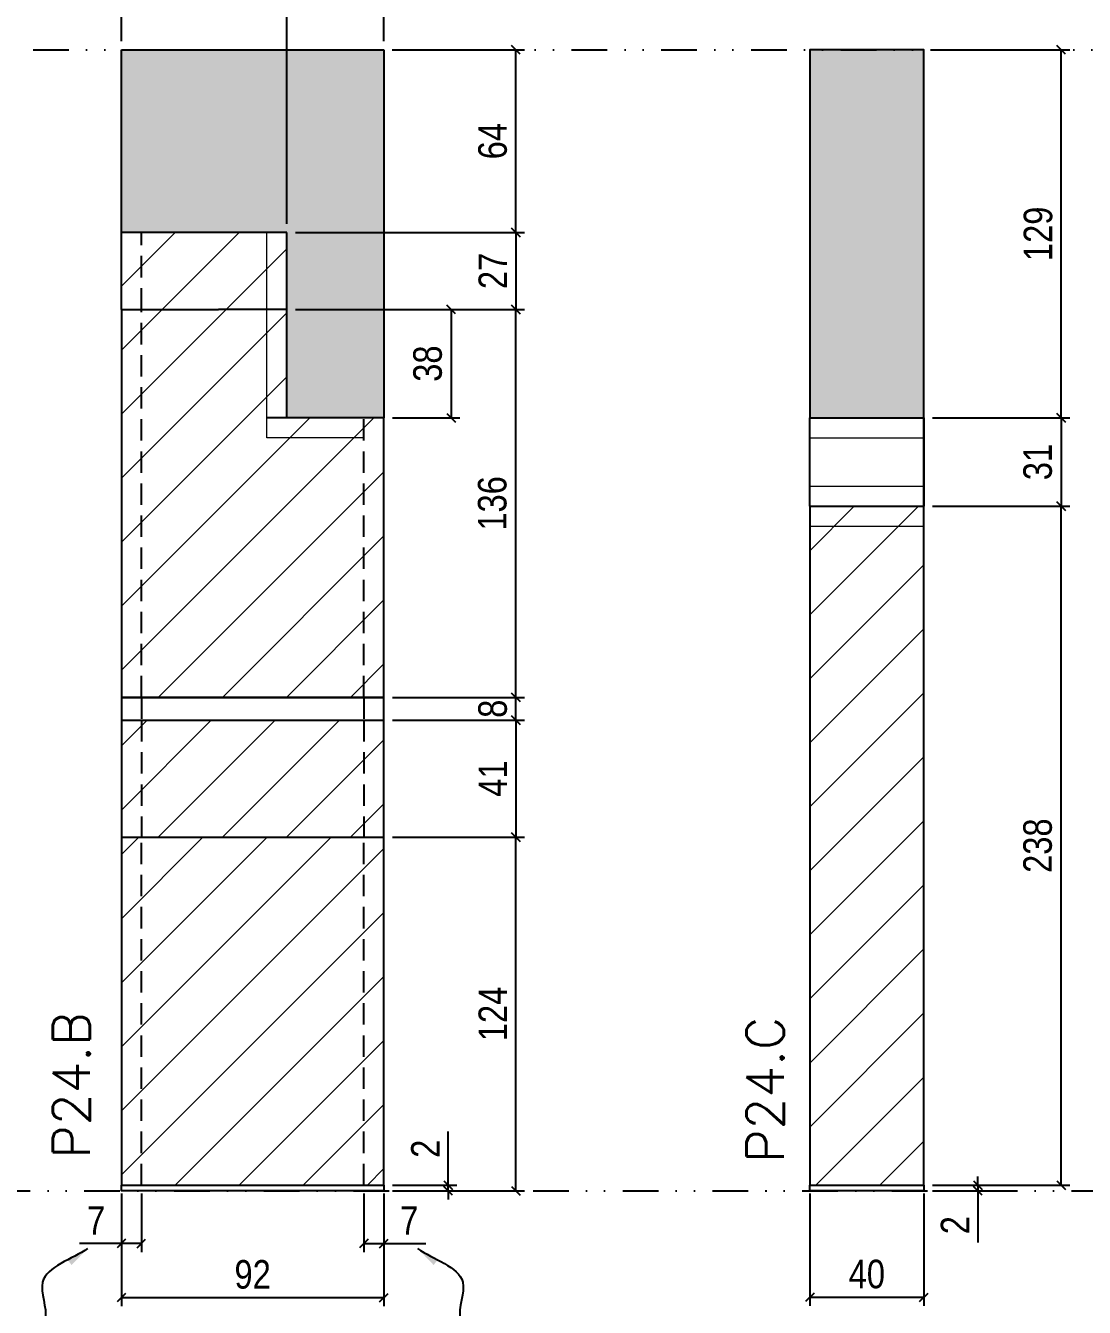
# Model space of a CAD drawing. Extents: x 28748 to 35002, y 14885 to 43501.
# Drawn here: x 34339.8 to 34710.8, y 41652.6 to 42101.9 of the extents above; entities that cross this region are included whole.
import ezdxf

# ---------------------------------------------------------------- set-up
doc = ezdxf.new("R2010")
doc.units = 0
doc.linetypes.add('DIVIDE2', pattern=[0.625, 0.25, -0.125, 0, -0.125, 0, -0.125])
doc.linetypes.add('HIDDEN', pattern=[0.375, 0.25, -0.125])
for name, color, linetype in [('COTA', 241, 'Continuous'), ('Nível', 160, 'Continuous'), ('Painéis', 200, 'Continuous'), ('SARR_2.2x7', 40, 'Continuous'), ('Sarrafo de Pressão', 42, 'HIDDEN')]:
    doc.layers.add(name, color=color, linetype=linetype)
for name, color, linetype, lineweight in [('Hachura', 251, 'Continuous', 9), ('Sarr 2.2x7', 40, 'Continuous', 9), ('Texto Seção', 7, 'Continuous', 15)]:
    doc.layers.add(name, color=color, linetype=linetype, lineweight=lineweight)
doc.styles.add('COTA TECNICA', font='techl___.ttf', dxfattribs={"height": 10})
doc.styles.add('COTA TECNICA-50', font='techl___.ttf', dxfattribs={"height": 10})
doc.styles.add('REGUA-120', font='ROMANS.shx', dxfattribs={"height": 15})
doc.styles.get("Standard").update_dxf_attribs({"font": 'arial.ttf'})
doc.dimstyles.new('COTA PAINEL-50', dxfattribs={"dimtxt": 10, "dimasz": 3, "dimexe": 3, "dimexo": 3, "dimgap": 3, "dimtad": 1, "dimdec": 1, "dimzin": 12, "dimdsep": 46, "dimtxsty": 'COTA TECNICA-50', "dimblk1": 'OBLIQUE', "dimblk2": 'OBLIQUE', "dimsah": 1, "dimcen": 0.9, "dimclrd": 4, "dimclre": 4, "dimclrt": 240, "dimadec": 1, "dimazin": 3, "dimtfac": 1, "dimtdec": 1, "dimtmove": 0, "dimatfit": 3, "dimfxl": 1, "dimtolj": 1, "dimtzin": 12, "dimarcsym": 0})
doc.dimstyles.new('PAINEL', dxfattribs={"dimtxt": 10, "dimasz": 3, "dimexe": 3, "dimexo": 3, "dimgap": 3, "dimtad": 1, "dimdec": 1, "dimzin": 12, "dimdsep": 46, "dimtxsty": 'COTA TECNICA', "dimblk1": 'OBLIQUE', "dimblk2": 'OBLIQUE', "dimsah": 1, "dimcen": 0.9, "dimclrd": 4, "dimclre": 4, "dimclrt": 240, "dimadec": 1, "dimazin": 3, "dimtfac": 1, "dimtdec": 1, "dimtmove": 0, "dimatfit": 3, "dimfxl": 1, "dimtolj": 1, "dimtzin": 12, "dimarcsym": 0})
doc.dimstyles.get("Standard").update_dxf_attribs({"dimtxt": 0.18, "dimasz": 0.18, "dimexe": 0.18, "dimexo": 0.0625, "dimgap": 0.09, "dimtad": 0, "dimtih": 1, "dimtoh": 1, "dimdec": 4, "dimzin": 0, "dimdsep": 46, "dimtxsty": 'Standard', "dimcen": 0.09, "dimadec": 0, "dimazin": 0, "dimtfac": 1, "dimtdec": 4, "dimtofl": 0, "dimtmove": 0, "dimatfit": 3, "dimfxl": 1, "dimtolj": 1, "dimtzin": 0, "dimarcsym": 0})
pattern_1 = [(45, (-100272.658, 8260.539), (-11.2253202, 11.2253202), [])]
pattern_2 = [(45, (0, 49), (-11.22532, 11.22532), [])]

# ---------------------------------------------------------------- blocks, each defined once
blk = doc.blocks.new('_Oblique')
at = {"color": 0, "linetype": 'ByBlock', "lineweight": -2}
blk.add_line((-0.5, -0.5), (0.5, 0.5), dxfattribs=at)
blk = doc.blocks.new('*D225')
at = {"layer": 'COTA', "color": 4, "lineweight": -2, "transparency": 16777216}
for p, q in [((34373.34, 41692.45), (34373.34, 41653)), ((34465.34, 41692.45), (34465.34, 41653)), ((34373.34, 41656), (34465.34, 41656))]:
    blk.add_line(p, q, dxfattribs=at)
at = {"layer": 'Defpoints', "color": 0, "transparency": 16777216}
for p in [(34373.34, 41695.45), (34465.34, 41695.45), (34465.34, 41656)]:
    blk.add_point(p, dxfattribs=at)
at = {"layer": 'COTA', "color": 4, "lineweight": -2, "transparency": 16777216, "xscale": 3, "yscale": 3, "zscale": 3, "rotation": 180}
blk.add_blockref('_Oblique', (34373.34, 41656), dxfattribs=at)
at = {"layer": 'COTA', "color": 4, "lineweight": -2, "transparency": 16777216, "xscale": 3, "yscale": 3, "zscale": 3}
blk.add_blockref('_Oblique', (34465.34, 41656), dxfattribs=at)
at = {"layer": 'COTA', "color": 240, "transparency": 16777216, "insert": (34419.34, 41664.09), "char_height": 10, "attachment_point": 5, "style": 'COTA TECNICA'}
blk.add_mtext('\\A1;92', dxfattribs=at)
blk = doc.blocks.new('*D177')
at = {"layer": 'COTA', "color": 4, "lineweight": -2, "transparency": 16777216}
for p, q in [((34380.34, 41692.45), (34380.34, 41671.94)), ((34373.34, 41690.45), (34373.34, 41671.94)), ((34373.34, 41674.94), (34358.61, 41674.94)), ((34380.34, 41674.94), (34373.34, 41674.94))]:
    blk.add_line(p, q, dxfattribs=at)
at = {"layer": 'Defpoints', "color": 0, "transparency": 16777216}
for p in [(34373.34, 41693.45), (34380.34, 41695.45), (34373.34, 41674.94)]:
    blk.add_point(p, dxfattribs=at)
at = {"layer": 'COTA', "color": 4, "lineweight": -2, "transparency": 16777216, "xscale": 3, "yscale": 3, "zscale": 3, "rotation": 180}
blk.add_blockref('_Oblique', (34373.34, 41674.94), dxfattribs=at)
at = {"layer": 'COTA', "color": 4, "lineweight": -2, "transparency": 16777216, "xscale": 3, "yscale": 3, "zscale": 3}
blk.add_blockref('_Oblique', (34380.34, 41674.94), dxfattribs=at)
at = {"layer": 'COTA', "color": 240, "transparency": 16777216, "insert": (34364.48, 41683.02), "char_height": 10, "attachment_point": 5, "style": 'COTA TECNICA-50'}
blk.add_mtext('\\A1;7', dxfattribs=at)
blk = doc.blocks.new('*D178')
at = {"layer": 'COTA', "color": 4, "lineweight": -2, "transparency": 16777216}
for p, q in [((34458.34, 41692.45), (34458.34, 41671.94)), ((34465.34, 41690.45), (34465.34, 41671.94)), ((34458.34, 41674.94), (34465.34, 41674.94)), ((34465.34, 41674.94), (34480.08, 41674.94))]:
    blk.add_line(p, q, dxfattribs=at)
at = {"layer": 'Defpoints', "color": 0, "transparency": 16777216}
for p in [(34458.34, 41695.45), (34465.34, 41693.45), (34465.34, 41674.94)]:
    blk.add_point(p, dxfattribs=at)
at = {"layer": 'COTA', "color": 4, "lineweight": -2, "transparency": 16777216, "xscale": 3, "yscale": 3, "zscale": 3, "rotation": 180}
blk.add_blockref('_Oblique', (34458.34, 41674.94), dxfattribs=at)
at = {"layer": 'COTA', "color": 4, "lineweight": -2, "transparency": 16777216, "xscale": 3, "yscale": 3, "zscale": 3}
blk.add_blockref('_Oblique', (34465.34, 41674.94), dxfattribs=at)
at = {"layer": 'COTA', "color": 240, "transparency": 16777216, "insert": (34474.21, 41683.02), "char_height": 10, "attachment_point": 5, "style": 'COTA TECNICA-50'}
blk.add_mtext('\\A1;7', dxfattribs=at)
blk = doc.blocks.new('*D181')
at = {"layer": 'COTA', "color": 4, "lineweight": -2, "transparency": 16777216}
for p, q in [((34468.34, 41817.45), (34514.58, 41817.45)), ((34511.58, 41693.45), (34511.58, 41817.45)), ((34468.34, 41693.45), (34514.58, 41693.45))]:
    blk.add_line(p, q, dxfattribs=at)
at = {"layer": 'Defpoints', "color": 0, "transparency": 16777216}
for p in [(34465.34, 41817.45), (34511.58, 41817.45), (34465.34, 41693.45)]:
    blk.add_point(p, dxfattribs=at)
at = {"layer": 'COTA', "color": 4, "lineweight": -2, "transparency": 16777216, "xscale": 3, "yscale": 3, "zscale": 3}
for p, rotation in [((34511.58, 41817.45), 90), ((34511.58, 41693.45), 270)]:
    blk.add_blockref('_Oblique', p, dxfattribs=dict(at, rotation=rotation))
at = {"layer": 'COTA', "color": 240, "transparency": 16777216, "insert": (34503.51, 41755.45), "char_height": 10, "attachment_point": 5, "rotation": 90, "style": 'COTA TECNICA-50'}
blk.add_mtext('\\A1;124', dxfattribs=at)
blk = doc.blocks.new('*D182')
at = {"layer": 'COTA', "color": 4, "lineweight": -2, "transparency": 16777216}
for p, q in [((34487.87, 41695.45), (34487.87, 41714.25)), ((34468.34, 41695.45), (34490.87, 41695.45)), ((34468.34, 41693.45), (34490.87, 41693.45)), ((34487.87, 41693.45), (34487.87, 41695.45)), ((34487.87, 41693.45), (34487.87, 41690.45))]:
    blk.add_line(p, q, dxfattribs=at)
at = {"layer": 'Defpoints', "color": 0, "transparency": 16777216}
for p in [(34465.34, 41695.45), (34465.34, 41693.45), (34487.87, 41693.45)]:
    blk.add_point(p, dxfattribs=at)
at = {"layer": 'COTA', "color": 4, "lineweight": -2, "transparency": 16777216, "xscale": 3, "yscale": 3, "zscale": 3}
for p, rotation in [((34487.87, 41695.45), 270), ((34487.87, 41693.45), 90)]:
    blk.add_blockref('_Oblique', p, dxfattribs=dict(at, rotation=rotation))
at = {"layer": 'COTA', "color": 240, "transparency": 16777216, "insert": (34479.87, 41708.2), "char_height": 10, "attachment_point": 5, "rotation": 90, "style": 'COTA TECNICA-50'}
blk.add_mtext('\\A1;2', dxfattribs=at)
blk = doc.blocks.new('*D1435')
at = {"layer": 'COTA', "color": 4, "linetype": 'ByBlock', "lineweight": -2, "transparency": 16777216}
for p, q in [((34468.34, 42002.45), (34514.58, 42002.45)), ((34511.58, 41866.45), (34511.58, 42002.45)), ((34468.34, 41866.45), (34514.58, 41866.45))]:
    blk.add_line(p, q, dxfattribs=at)
at = {"layer": 'Defpoints', "color": 0, "linetype": 'ByBlock', "transparency": 16777216}
for p in [(34465.34, 42002.45), (34511.58, 42002.45), (34465.34, 41866.45)]:
    blk.add_point(p, dxfattribs=at)
at = {"layer": 'COTA', "color": 4, "linetype": 'ByBlock', "lineweight": -2, "transparency": 16777216, "xscale": 3, "yscale": 3, "zscale": 3}
for p, rotation in [((34511.58, 42002.45), 90), ((34511.58, 41866.45), 270)]:
    blk.add_blockref('_Oblique', p, dxfattribs=dict(at, rotation=rotation))
at = {"layer": 'COTA', "color": 240, "linetype": 'ByBlock', "transparency": 16777216, "insert": (34503.36, 41934.45), "char_height": 10, "attachment_point": 5, "rotation": 90, "style": 'COTA TECNICA'}
blk.add_mtext('\\A1;136', dxfattribs=at)
blk = doc.blocks.new('*D186')
at = {"layer": 'COTA', "color": 4, "lineweight": -2, "transparency": 16777216}
for p, q in [((34614.59, 41692.45), (34614.59, 41653.11)), ((34654.59, 41692.45), (34654.59, 41653.11)), ((34614.59, 41656.11), (34654.59, 41656.11))]:
    blk.add_line(p, q, dxfattribs=at)
at = {"layer": 'Defpoints', "color": 0, "transparency": 16777216}
for p in [(34614.59, 41695.45), (34654.59, 41695.45), (34654.59, 41656.11)]:
    blk.add_point(p, dxfattribs=at)
at = {"layer": 'COTA', "color": 4, "lineweight": -2, "transparency": 16777216, "xscale": 3, "yscale": 3, "zscale": 3, "rotation": 180}
blk.add_blockref('_Oblique', (34614.59, 41656.11), dxfattribs=at)
at = {"layer": 'COTA', "color": 4, "lineweight": -2, "transparency": 16777216, "xscale": 3, "yscale": 3, "zscale": 3}
blk.add_blockref('_Oblique', (34654.59, 41656.11), dxfattribs=at)
at = {"layer": 'COTA', "color": 240, "transparency": 16777216, "insert": (34634.59, 41664.21), "char_height": 10, "attachment_point": 5, "style": 'COTA TECNICA'}
blk.add_mtext('\\A1;40', dxfattribs=at)
blk = doc.blocks.new('*D187')
at = {"layer": 'COTA', "color": 4, "lineweight": -2, "transparency": 16777216}
for p, q in [((34657.59, 42093.45), (34705.72, 42093.45)), ((34702.72, 41964.45), (34702.72, 42093.45)), ((34657.59, 41964.45), (34705.72, 41964.45))]:
    blk.add_line(p, q, dxfattribs=at)
at = {"layer": 'Defpoints', "color": 0, "transparency": 16777216}
for p in [(34654.59, 42093.45), (34702.72, 42093.45), (34654.59, 41964.45)]:
    blk.add_point(p, dxfattribs=at)
at = {"layer": 'COTA', "color": 4, "lineweight": -2, "transparency": 16777216, "xscale": 3, "yscale": 3, "zscale": 3}
for p, rotation in [((34702.72, 42093.45), 90), ((34702.72, 41964.45), 270)]:
    blk.add_blockref('_Oblique', p, dxfattribs=dict(at, rotation=rotation))
at = {"layer": 'COTA', "color": 240, "transparency": 16777216, "insert": (34694.63, 42028.95), "char_height": 10, "attachment_point": 5, "rotation": 90, "style": 'COTA TECNICA'}
blk.add_mtext('\\A1;129', dxfattribs=at)
blk = doc.blocks.new('*D188')
at = {"layer": 'COTA', "color": 4, "linetype": 'ByBlock', "lineweight": -2, "transparency": 16777216}
for p, q in [((34657.59, 41933.45), (34705.72, 41933.45)), ((34702.72, 41695.45), (34702.72, 41933.45)), ((34657.59, 41695.45), (34705.72, 41695.45))]:
    blk.add_line(p, q, dxfattribs=at)
at = {"layer": 'Defpoints', "color": 0, "linetype": 'ByBlock', "transparency": 16777216}
for p in [(34654.59, 41933.45), (34702.72, 41933.45), (34654.59, 41695.45)]:
    blk.add_point(p, dxfattribs=at)
at = {"layer": 'COTA', "color": 4, "linetype": 'ByBlock', "lineweight": -2, "transparency": 16777216, "xscale": 3, "yscale": 3, "zscale": 3}
for p, rotation in [((34702.72, 41933.45), 90), ((34702.72, 41695.45), 270)]:
    blk.add_blockref('_Oblique', p, dxfattribs=dict(at, rotation=rotation))
at = {"layer": 'COTA', "color": 240, "linetype": 'ByBlock', "transparency": 16777216, "insert": (34694.48, 41814.45), "char_height": 10, "attachment_point": 5, "rotation": 90, "style": 'COTA TECNICA'}
blk.add_mtext('\\A1;238', dxfattribs=at)
blk = doc.blocks.new('*D1436')
at = {"layer": 'COTA', "color": 4, "linetype": 'ByBlock', "lineweight": -2, "transparency": 16777216}
for p, q in [((34673.5, 41695.45), (34673.5, 41698.45)), ((34657.59, 41695.45), (34676.5, 41695.45)), ((34657.59, 41693.45), (34676.5, 41693.45)), ((34673.5, 41695.45), (34673.5, 41693.45)), ((34673.5, 41693.45), (34673.5, 41675.34))]:
    blk.add_line(p, q, dxfattribs=at)
at = {"layer": 'Defpoints', "color": 0, "linetype": 'ByBlock', "transparency": 16777216}
for p in [(34654.59, 41695.45), (34654.59, 41693.45), (34673.5, 41693.45)]:
    blk.add_point(p, dxfattribs=at)
at = {"layer": 'COTA', "color": 4, "linetype": 'ByBlock', "lineweight": -2, "transparency": 16777216, "xscale": 3, "yscale": 3, "zscale": 3}
for p, rotation in [((34673.5, 41695.45), 270), ((34673.5, 41693.45), 90)]:
    blk.add_blockref('_Oblique', p, dxfattribs=dict(at, rotation=rotation))
at = {"layer": 'COTA', "color": 240, "linetype": 'ByBlock', "transparency": 16777216, "insert": (34665.5, 41681.4), "char_height": 10, "attachment_point": 5, "rotation": 90, "style": 'COTA TECNICA'}
blk.add_mtext('\\A1;2', dxfattribs=at)
blk = doc.blocks.new('*D2091')
at = {"layer": 'COTA', "color": 4, "lineweight": -2, "transparency": 16777216}
for p, q in [((34468.34, 42093.45), (34514.58, 42093.45)), ((34511.58, 42029.45), (34511.58, 42093.45)), ((34434.34, 42029.45), (34514.58, 42029.45))]:
    blk.add_line(p, q, dxfattribs=at)
at = {"layer": 'Defpoints', "color": 0, "transparency": 16777216}
for p in [(34465.34, 42093.45), (34511.58, 42093.45), (34431.34, 42029.45)]:
    blk.add_point(p, dxfattribs=at)
at = {"layer": 'COTA', "color": 4, "lineweight": -2, "transparency": 16777216, "xscale": 3, "yscale": 3, "zscale": 3}
for p, rotation in [((34511.58, 42093.45), 90), ((34511.58, 42029.45), 270)]:
    blk.add_blockref('_Oblique', p, dxfattribs=dict(at, rotation=rotation))
at = {"layer": 'COTA', "color": 240, "transparency": 16777216, "insert": (34503.48, 42061.45), "char_height": 10, "attachment_point": 5, "rotation": 90, "style": 'COTA TECNICA'}
blk.add_mtext('\\A1;64', dxfattribs=at)
blk = doc.blocks.new('*D2193')
at = {"layer": 'COTA', "color": 4, "lineweight": -2, "transparency": 16777216}
for p, q in [((34434.34, 42029.45), (34514.58, 42029.45)), ((34511.58, 42029.45), (34511.58, 42002.45)), ((34468.34, 42002.45), (34514.58, 42002.45))]:
    blk.add_line(p, q, dxfattribs=at)
at = {"layer": 'Defpoints', "color": 0, "transparency": 16777216}
for p in [(34431.34, 42029.45), (34465.34, 42002.45), (34511.58, 42002.45)]:
    blk.add_point(p, dxfattribs=at)
at = {"layer": 'COTA', "color": 4, "lineweight": -2, "transparency": 16777216, "xscale": 3, "yscale": 3, "zscale": 3}
for p, rotation in [((34511.58, 42029.45), 90), ((34511.58, 42002.45), 270)]:
    blk.add_blockref('_Oblique', p, dxfattribs=dict(at, rotation=rotation))
at = {"layer": 'COTA', "color": 240, "transparency": 16777216, "insert": (34503.51, 42015.95), "char_height": 10, "attachment_point": 5, "rotation": 90, "style": 'COTA TECNICA'}
blk.add_mtext('\\A1;27', dxfattribs=at)
blk = doc.blocks.new('*D2194')
at = {"layer": 'COTA', "color": 4, "lineweight": -2, "transparency": 16777216}
for p, q in [((34434.34, 42002.45), (34491.94, 42002.45)), ((34488.94, 42002.45), (34488.94, 41964.45)), ((34468.34, 41964.45), (34491.94, 41964.45))]:
    blk.add_line(p, q, dxfattribs=at)
at = {"layer": 'Defpoints', "color": 0, "transparency": 16777216}
for p in [(34431.34, 42002.45), (34465.34, 41964.45), (34488.94, 41964.45)]:
    blk.add_point(p, dxfattribs=at)
at = {"layer": 'COTA', "color": 4, "lineweight": -2, "transparency": 16777216, "xscale": 3, "yscale": 3, "zscale": 3}
for p, rotation in [((34488.94, 42002.45), 90), ((34488.94, 41964.45), 270)]:
    blk.add_blockref('_Oblique', p, dxfattribs=dict(at, rotation=rotation))
at = {"layer": 'COTA', "color": 240, "transparency": 16777216, "insert": (34480.7, 41983.45), "char_height": 10, "attachment_point": 5, "rotation": 90, "style": 'COTA TECNICA'}
blk.add_mtext('\\A1;38', dxfattribs=at)
blk = doc.blocks.new('*D2195')
at = {"layer": 'COTA', "color": 4, "lineweight": -2, "transparency": 16777216}
for p, q in [((34431.34, 42032.45), (34431.34, 42119.76)), ((34465.34, 42096.45), (34465.34, 42119.76)), ((34431.34, 42116.76), (34465.34, 42116.76))]:
    blk.add_line(p, q, dxfattribs=at)
at = {"layer": 'Defpoints', "color": 0, "transparency": 16777216}
for p in [(34465.34, 42116.76), (34465.34, 42093.45), (34431.34, 42029.45)]:
    blk.add_point(p, dxfattribs=at)
at = {"layer": 'COTA', "color": 4, "lineweight": -2, "transparency": 16777216, "xscale": 3, "yscale": 3, "zscale": 3, "rotation": 180}
blk.add_blockref('_Oblique', (34431.34, 42116.76), dxfattribs=at)
at = {"layer": 'COTA', "color": 4, "lineweight": -2, "transparency": 16777216, "xscale": 3, "yscale": 3, "zscale": 3}
blk.add_blockref('_Oblique', (34465.34, 42116.76), dxfattribs=at)
at = {"layer": 'COTA', "color": 240, "transparency": 16777216, "insert": (34448.34, 42124.98), "char_height": 10, "attachment_point": 5, "style": 'COTA TECNICA'}
blk.add_mtext('\\A1;34', dxfattribs=at)
blk = doc.blocks.new('*D2196')
at = {"layer": 'COTA', "color": 4, "lineweight": -2, "transparency": 16777216}
for p, q in [((34373.34, 42096.45), (34373.34, 42119.76)), ((34431.34, 42032.45), (34431.34, 42119.76)), ((34373.34, 42116.76), (34431.34, 42116.76))]:
    blk.add_line(p, q, dxfattribs=at)
at = {"layer": 'Defpoints', "color": 0, "transparency": 16777216}
for p in [(34431.34, 42116.76), (34373.34, 42093.45), (34431.34, 42029.45)]:
    blk.add_point(p, dxfattribs=at)
at = {"layer": 'COTA', "color": 4, "lineweight": -2, "transparency": 16777216, "xscale": 3, "yscale": 3, "zscale": 3, "rotation": 180}
blk.add_blockref('_Oblique', (34373.34, 42116.76), dxfattribs=at)
at = {"layer": 'COTA', "color": 4, "lineweight": -2, "transparency": 16777216, "xscale": 3, "yscale": 3, "zscale": 3}
blk.add_blockref('_Oblique', (34431.34, 42116.76), dxfattribs=at)
at = {"layer": 'COTA', "color": 240, "transparency": 16777216, "insert": (34402.34, 42124.89), "char_height": 10, "attachment_point": 5, "style": 'COTA TECNICA'}
blk.add_mtext('\\A1;58', dxfattribs=at)
blk = doc.blocks.new('*D2357')
at = {"layer": 'COTA', "color": 4, "lineweight": -2, "transparency": 16777216}
for p, q in [((34657.59, 41964.45), (34705.72, 41964.45)), ((34702.72, 41964.45), (34702.72, 41933.45)), ((34657.59, 41933.45), (34705.72, 41933.45))]:
    blk.add_line(p, q, dxfattribs=at)
at = {"layer": 'Defpoints', "color": 0, "transparency": 16777216}
for p in [(34654.59, 41964.45), (34654.59, 41933.45), (34702.72, 41933.45)]:
    blk.add_point(p, dxfattribs=at)
at = {"layer": 'COTA', "color": 4, "lineweight": -2, "transparency": 16777216, "xscale": 3, "yscale": 3, "zscale": 3}
for p, rotation in [((34702.72, 41964.45), 90), ((34702.72, 41933.45), 270)]:
    blk.add_blockref('_Oblique', p, dxfattribs=dict(at, rotation=rotation))
at = {"layer": 'COTA', "color": 240, "transparency": 16777216, "insert": (34694.5, 41948.95), "char_height": 10, "attachment_point": 5, "rotation": 90, "style": 'COTA TECNICA'}
blk.add_mtext('\\A1;31', dxfattribs=at)
blk = doc.blocks.new('*D2497')
at = {"layer": 'COTA', "color": 4, "lineweight": -2, "transparency": 16777216}
for p, q in [((34468.34, 41858.45), (34514.58, 41858.45)), ((34511.58, 41858.45), (34511.58, 41817.45)), ((34468.34, 41817.45), (34514.58, 41817.45))]:
    blk.add_line(p, q, dxfattribs=at)
at = {"layer": 'Defpoints', "color": 0, "transparency": 16777216}
for p in [(34465.34, 41858.45), (34465.34, 41817.45), (34511.58, 41817.45)]:
    blk.add_point(p, dxfattribs=at)
at = {"layer": 'COTA', "color": 4, "lineweight": -2, "transparency": 16777216, "xscale": 3, "yscale": 3, "zscale": 3}
for p, rotation in [((34511.58, 41858.45), 90), ((34511.58, 41817.45), 270)]:
    blk.add_blockref('_Oblique', p, dxfattribs=dict(at, rotation=rotation))
at = {"layer": 'COTA', "color": 240, "transparency": 16777216, "insert": (34503.51, 41837.95), "char_height": 10, "attachment_point": 5, "rotation": 90, "style": 'COTA TECNICA'}
blk.add_mtext('\\A1;41', dxfattribs=at)
blk = doc.blocks.new('*D2498')
at = {"layer": 'COTA', "color": 4, "lineweight": -2, "transparency": 16777216}
for p, q in [((34468.34, 41866.45), (34514.58, 41866.45)), ((34511.58, 41858.45), (34511.58, 41866.45)), ((34468.34, 41858.45), (34514.58, 41858.45))]:
    blk.add_line(p, q, dxfattribs=at)
at = {"layer": 'Defpoints', "color": 0, "transparency": 16777216}
for p in [(34465.34, 41866.45), (34511.58, 41866.45), (34465.34, 41858.45)]:
    blk.add_point(p, dxfattribs=at)
at = {"layer": 'COTA', "color": 4, "lineweight": -2, "transparency": 16777216, "xscale": 3, "yscale": 3, "zscale": 3}
for p, rotation in [((34511.58, 41866.45), 90), ((34511.58, 41858.45), 270)]:
    blk.add_blockref('_Oblique', p, dxfattribs=dict(at, rotation=rotation))
at = {"layer": 'COTA', "color": 240, "transparency": 16777216, "insert": (34503.49, 41862.45), "char_height": 10, "attachment_point": 5, "rotation": 90, "style": 'COTA TECNICA'}
blk.add_mtext('\\A1;8', dxfattribs=at)

msp = doc.modelspace()

# ---------------------------------------------------------------- hatches: boundary and pattern name
at = {"layer": 'COTA', "linetype": 'ByBlock'}
h = msp.add_hatch(dxfattribs=at)
h.set_pattern_fill('AR-CONC', color=256, scale=0.03)
h.set_pattern_definition([(50, (0, 49), (5.46554007, -0.47817257), [0.5715, -6.2865]), (355, (0, 49), (-1.05730264, 5.73170536), [0.4572, -5.0292175]), (100.451445, (0.4555, 48.96), (4.4082374, 5.25353256), [0.48570026, -5.34270734]), (46.1842, (0, 50.524), (8.1323712, -1.2612698), [0.85725, -9.42975]), (96.635558, (0.678, 50.419), (7.122124, 7.4227837), [0.7285507, -8.0140682]), (351.184151, (0, 50.524), (7.122124, 7.4227837), [0.685799, -7.543792]), (21, (0.762, 50.143), (4.54843174, -3.06795595), [0.5715, -6.2865]), (326, (0.762, 50.143), (1.85406085, 5.525639), [0.4572, -5.0292]), (71.451445, (1.141, 49.8873), (6.4024926, 2.45768307), [0.48570026, -5.3426981]), (37.5, (0, 49), (0.0926581, 2.536651166), [0, -4.96824, 0, -5.1054, 0, -5.04825]), (7.5, (0, 49), (2.00458988, 3.00541724), [0, -2.91084, 0, -4.85394, 0, -1.92405]), (327.5, (-1.6993, 49), (4.067717855, -0.17186232), [0, -1.905, 0, -5.9436, 0, -7.8867]), (317.5, (-2.4613, 49), (4.44387544, 0.76279473), [0, -2.4765, 0, -3.94716, 0, -5.6007])])
h.paths.add_polyline_path([(34465.34, 42093.45), (34373.34, 42093.45), (34373.34, 42029.45), (34431.34, 42029.45), (34431.34, 41964.45), (34465.34, 41964.45)])
h = msp.add_hatch(dxfattribs=at)
h.set_pattern_fill('AR-CONC', color=256, scale=0.03)
h.set_pattern_definition([(50, (-95686.184, 10571.6894), (5.46554007, -0.47817257), [0.5715, -6.2865]), (355, (-95686.184, 10571.6894), (-1.05730264, 5.73170536), [0.4572, -5.02921753]), (100.4514447, (-95685.7287, 10571.6496), (4.40823741, 5.25353256), [0.48570026, -5.34270734]), (46.1842, (-95686.184, 10573.2134), (8.13237123, -1.26126984), [0.85725, -9.42975]), (96.6355576, (-95685.5065, 10573.108), (7.122124, 7.42278374), [0.7285507, -8.01406824]), (351.184151, (-95686.184, 10573.213), (7.122124, 7.42278374), [0.685799, -7.54379196]), (21, (-95685.422, 10572.8324), (4.54843174, -3.06795595), [0.5715, -6.2865]), (326, (-95685.422, 10572.8324), (1.85406085, 5.52563898), [0.4572, -5.0292]), (71.451445, (-95685.043, 10572.577), (6.40249258, 2.45768307), [0.48570026, -5.34269813]), (37.5, (-95686.1841, 10571.6894), (0.092658098, 2.536651166), [0, -4.96824, 0, -5.1054, 0, -5.04825]), (7.5, (-95686.1841, 10571.6894), (2.004589875, 3.005417245), [0, -2.91084, 0, -4.85394, 0, -1.92405]), (327.5, (-95687.8834, 10571.6894), (4.067717855, -0.17186232), [0, -1.905, 0, -5.9436, 0, -7.8867]), (317.5, (-95688.6454, 10571.6894), (4.44387544, 0.76279473), [0, -2.4765, 0, -3.94716, 0, -5.6007])])
h.paths.add_polyline_path([(34614.59, 41964.45), (34654.59, 41964.45), (34654.59, 42093.45), (34614.59, 42093.45)])
at = {"layer": 'Hachura', "linetype": 'ByBlock'}
h = msp.add_hatch(dxfattribs=at)
h.set_pattern_fill('ANSI31', color=256, scale=5)
h.set_pattern_definition(pattern_2)
h.paths.add_polyline_path([(34431.34, 42002.45), (34431.34, 42029.45), (34373.34, 42029.45), (34373.34, 42002.45)])
h = msp.add_hatch(dxfattribs=at)
h.set_pattern_fill('ANSI31', color=256, scale=5)
h.set_pattern_definition(pattern_2)
h.paths.add_polyline_path([(34465.34, 41964.45), (34431.34, 41964.45), (34431.34, 42002.45), (34373.34, 42002.45), (34373.34, 41906.45), (34373.34, 41866.45), (34465.34, 41866.45), (34465.34, 41906.45)])
h = msp.add_hatch(dxfattribs=at)
h.set_pattern_fill('ANSI31', color=256, scale=5)
h.set_pattern_definition(pattern_1)
h.paths.add_polyline_path([(34654.59, 41933.45), (34614.59, 41933.45), (34614.59, 41695.45), (34654.59, 41695.45)])
at = {"layer": 'Hachura'}
h = msp.add_hatch(dxfattribs=at)
h.set_pattern_fill('ANSI31', color=256, scale=5)
h.paths.add_polyline_path([(34465.34, 41858.45), (34373.34, 41858.45), (34373.34, 41817.45), (34465.34, 41817.45)])
at = {"layer": 'Hachura', "linetype": 'ByBlock'}
h = msp.add_hatch(dxfattribs=at)
h.set_pattern_fill('ANSI31', color=256, scale=5)
h.set_pattern_definition(pattern_1)
h.paths.add_polyline_path([(34465.34, 41817.45), (34373.34, 41817.45), (34373.34, 41695.45), (34465.34, 41695.45)])

# ---------------------------------------------------------------- linework, layer by layer
at = {"layer": 'COTA', "linetype": 'ByBlock'}
for p, q in [((34373.34, 42029.45), (34373.34, 42093.45)), ((34465.34, 42093.45), (34465.34, 41964.45))]:
    msp.add_line(p, q, dxfattribs=at)
at = {"layer": 'COTA'}
for p, q in [((34373.34, 42093.45), (34465.34, 42093.45)), ((34431.34, 41964.45), (34424.34, 41964.45))]:
    msp.add_line(p, q, dxfattribs=at)
at = {"layer": 'COTA', "linetype": 'ByBlock'}
msp.add_lwpolyline([(34614.59, 41964.45), (34654.59, 41964.45), (34654.59, 42093.45), (34614.59, 42093.45)], close=True, dxfattribs=at)
at = {"layer": 'Nível', "color": 4, "linetype": 'DIVIDE2', "ltscale": 50}
for p, q in [((33965, 42093.45), (34975.34, 42093.45)), ((33951.5, 41693.45), (34961.84, 41693.45))]:
    msp.add_line(p, q, dxfattribs=at)
at = {"layer": 'Painéis'}
for p, q in [((34373.34, 42002.45), (34373.34, 42029.45)), ((34431.34, 42029.45), (34373.34, 42029.45)), ((34431.34, 41964.45), (34431.34, 42029.45)), ((34373.34, 42002.45), (34373.34, 41695.45)), ((34373.34, 42002.45), (34407.34, 42002.45)), ((34407.34, 42002.45), (34407.34, 42002.45)), ((34431.34, 42002.45), (34407.34, 42002.45)), ((34465.34, 41964.45), (34431.34, 41964.45)), ((34465.34, 41695.45), (34465.34, 41964.45)), ((34614.59, 41933.45), (34614.59, 41964.45)), ((34614.59, 41964.45), (34654.59, 41964.45)), ((34614.59, 41933.45), (34614.59, 41695.45)), ((34654.59, 41695.45), (34654.59, 41933.45)), ((34465.34, 41866.45), (34373.34, 41866.45)), ((34373.34, 41866.45), (34465.34, 41866.45)), ((34373.34, 41858.45), (34465.34, 41858.45)), ((34373.34, 41817.45), (34465.34, 41817.45)), ((34373.34, 41695.45), (34465.34, 41695.45)), ((34614.59, 41695.45), (34654.59, 41695.45)), ((34614.59, 41695.45), (34654.59, 41695.45)), ((34614.59, 41693.45), (34614.59, 41695.45)), ((34654.59, 41693.45), (34614.59, 41693.45)), ((34654.59, 41695.45), (34654.59, 41693.45))]:
    msp.add_line(p, q, dxfattribs=at)
at = {"layer": 'Painéis', "linetype": 'ByBlock'}
msp.add_line((34614.59, 41933.45), (34654.59, 41933.45), dxfattribs=at)
at = {"layer": 'Painéis'}
for points in [[(34654.59, 41964.45), (34654.59, 41964.45), (34654.59, 41933.45), (34654.59, 41933.45)], [(34373.34, 41695.45), (34465.34, 41695.45), (34465.34, 41693.45), (34373.34, 41693.45)]]:
    msp.add_lwpolyline(points, close=True, dxfattribs=at)
at = {"layer": 'Sarr 2.2x7'}
for p, q in [((34424.34, 42002.45), (34424.34, 42029.45)), ((34424.34, 41957.45), (34424.34, 42002.45)), ((34458.34, 41957.45), (34424.34, 41957.45)), ((34614.59, 41957.45), (34654.59, 41957.45)), ((34614.59, 41940.45), (34654.59, 41940.45)), ((34614.59, 41926.45), (34654.59, 41926.45))]:
    msp.add_line(p, q, dxfattribs=at)
at = {"layer": 'Sarr 2.2x7', "linetype": 'Continuous'}
msp.add_line((34654.59, 41933.45), (34654.59, 41926.45), dxfattribs=at)
at = {"layer": 'SARR_2.2x7'}
msp.add_line((34438.34, 42002.45), (34438.34, 42002.45), dxfattribs=at)
at = {"layer": 'Sarrafo de Pressão', "ltscale": 30}
for p, q in [((34380.34, 42002.45), (34380.34, 42029.45)), ((34380.34, 41866.45), (34380.34, 42002.45)), ((34458.34, 42002.45), (34458.34, 42002.45)), ((34458.34, 41866.45), (34458.34, 41964.45)), ((34380.34, 41866.45), (34380.34, 41858.45)), ((34458.34, 41866.45), (34458.34, 41858.45)), ((34380.34, 41858.45), (34380.34, 41817.45)), ((34458.34, 41858.45), (34458.34, 41817.45)), ((34380.34, 41695.45), (34380.34, 41817.45)), ((34458.34, 41695.45), (34458.34, 41817.45))]:
    msp.add_line(p, q, dxfattribs=at)

# ---------------------------------------------------------------- texts
at = {"layer": 'Texto Seção', "style": 'REGUA-120'}
for s, p in [('P24.B', (34362.33, 41704.71)), ('P24.C', (34605.45, 41703.23))]:
    msp.add_text(s, height=13, rotation=90, dxfattribs=at).set_placement(p)

# ---------------------------------------------------------------- dimensions: what is measured, and where the dimension line sits
at = {"layer": 'COTA'}
for base, p1, p2, dimstyle, picture, middle in [((34431.34, 42116.76), (34373.34, 42093.45), (34431.34, 42029.45), 'PAINEL', '*D2196', (34402.34, 42124.89)), ((34465.34, 42116.76), (34431.34, 42029.45), (34465.34, 42093.45), 'PAINEL', '*D2195', (34448.34, 42124.98)), ((34465.34, 41674.94), (34458.34, 41695.45), (34465.34, 41693.45), 'COTA PAINEL-50', '*D178', (34474.21, 41683.02))]:
    dim = msp.add_linear_dim(base=base, p1=p1, p2=p2, dimstyle=dimstyle, dxfattribs=at)
    dim.commit()
    dim.dimension.update_dxf_attribs({"geometry": picture, "text_midpoint": middle})
for base, p1, p2, angle, dimstyle, picture, middle in [((34511.58, 42093.45), (34431.34, 42029.45), (34465.34, 42093.45), 90, 'PAINEL', '*D2091', (34503.48, 42061.45)), ((34511.58, 42002.45), (34431.34, 42029.45), (34465.34, 42002.45), 90, 'PAINEL', '*D2193', (34503.51, 42015.95)), ((34488.94, 41964.45), (34431.34, 42002.45), (34465.34, 41964.45), 90, 'PAINEL', '*D2194', (34480.7, 41983.45)), ((34702.72, 41933.45), (34654.59, 41964.45), (34654.59, 41933.45), 90, 'PAINEL', '*D2357', (34694.5, 41948.95)), ((34511.58, 41817.45), (34465.34, 41858.45), (34465.34, 41817.45), 90, 'PAINEL', '*D2497', (34503.51, 41837.95)), ((34511.58, 41817.45), (34465.34, 41693.45), (34465.34, 41817.45), 90, 'COTA PAINEL-50', '*D181', (34503.51, 41755.45)), ((34373.34, 41674.94), (34380.34, 41695.45), (34373.34, 41693.45), 180, 'COTA PAINEL-50', '*D177', (34364.48, 41683.02))]:
    dim = msp.add_linear_dim(base=base, p1=p1, p2=p2, angle=angle, dimstyle=dimstyle, dxfattribs=at)
    dim.commit()
    dim.dimension.update_dxf_attribs({"geometry": picture, "text_midpoint": middle})
dim = msp.add_linear_dim(base=(34702.72, 42093.45), p1=(34654.59, 41964.45), p2=(34654.59, 42093.45), angle=90, dimstyle='PAINEL', override={"dimarcsym": 2}, dxfattribs=at)
dim.commit()
dim.dimension.update_dxf_attribs({"geometry": '*D187', "text_midpoint": (34694.63, 42028.95)})
at = {"layer": 'COTA', "linetype": 'ByBlock'}
for base, p1, p2, picture, middle in [((34511.58, 42002.45), (34465.34, 41866.45), (34465.34, 42002.45), '*D1435', (34503.36, 41934.45)), ((34702.72, 41933.45), (34654.59, 41695.45), (34654.59, 41933.45), '*D188', (34694.48, 41814.45)), ((34673.5, 41693.45), (34654.59, 41695.45), (34654.59, 41693.45), '*D1436', (34665.5, 41681.4))]:
    dim = msp.add_linear_dim(base=base, p1=p1, p2=p2, angle=90, dimstyle='PAINEL', dxfattribs=at)
    dim.commit()
    dim.dimension.update_dxf_attribs({"geometry": picture, "text_midpoint": middle})
at = {"layer": 'COTA'}
for base, p1, p2, dimstyle, picture, middle in [((34511.58, 41866.45), (34465.34, 41858.45), (34465.34, 41866.45), 'PAINEL', '*D2498', (34511.58, 41862.45)), ((34487.87, 41693.45), (34465.34, 41695.45), (34465.34, 41693.45), 'COTA PAINEL-50', '*D182', (34487.87, 41708.2))]:
    dim = msp.add_linear_dim(base=base, p1=p1, p2=p2, angle=90, dimstyle=dimstyle, dxfattribs=at)
    dim.commit()
    dim.dimension.update_dxf_attribs({"geometry": picture, "text_midpoint": middle, "dimtype": 160})
for base, p1, p2, picture, middle in [((34465.34, 41656), (34373.34, 41695.45), (34465.34, 41695.45), '*D225', (34419.34, 41664.09)), ((34654.59, 41656.11), (34614.59, 41695.45), (34654.59, 41695.45), '*D186', (34634.59, 41664.21))]:
    dim = msp.add_linear_dim(base=base, p1=p1, p2=p2, dimstyle='PAINEL', override={"dimarcsym": 2}, dxfattribs=at)
    dim.commit()
    dim.dimension.update_dxf_attribs({"geometry": picture, "text_midpoint": middle})

# ---------------------------------------------------------------- leaders
at = {"layer": 'COTA', "path_type": 1}
for points in [[(34361.52, 41673.27), (34345.73, 41661.44), (34346.65, 41648.43), (34341.1, 41638.65)], [(34477.17, 41673.27), (34492.96, 41661.44), (34492.03, 41648.43), (34497.59, 41638.65)]]:
    msp.add_leader(points, dimstyle='Standard', override={"dimasz": 8}, dxfattribs=at)

doc.saveas('drawing.dxf')
